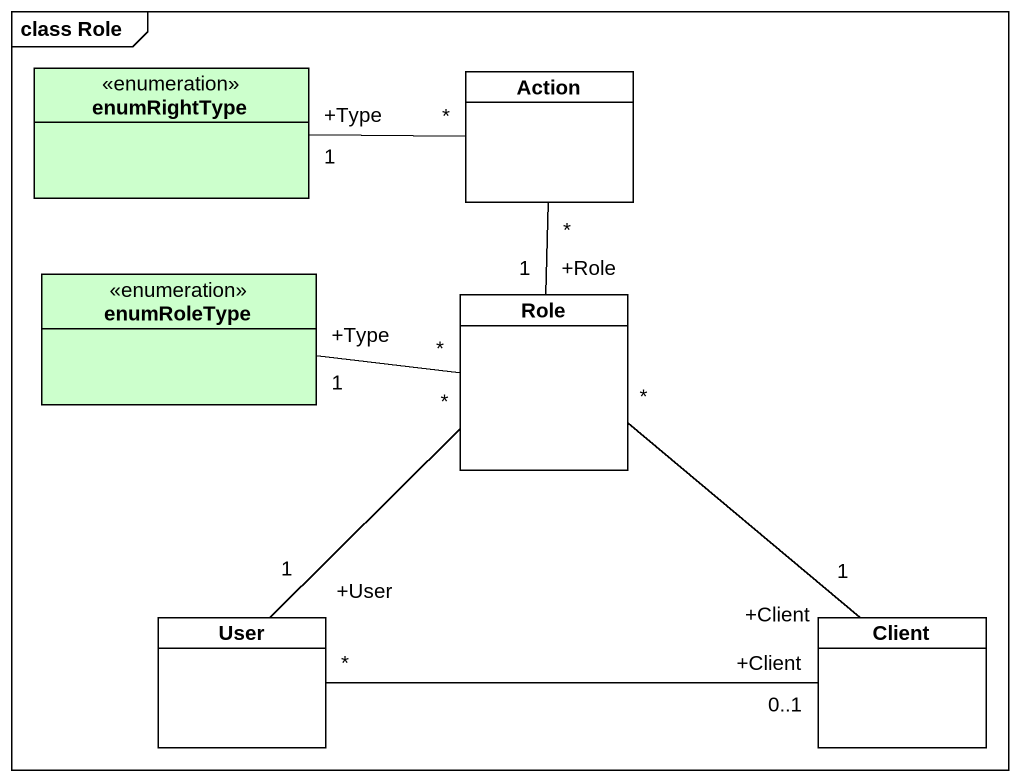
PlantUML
@startuml
mainframe class Role
hide circle
hide empty members
enum enumRightType #CCFFCC
class "Action" as Action_
enum enumRoleType #CCFFCC
class Role
class User
class Client
Action_ "*" -left- "+Type\n1" enumRightType
Action_ "*" -- "+Role\n1" Role
Role "*" -left- "+Type\n1" enumRoleType
Role "*" -- "+User\n1" User
Role "*" -- "+Client\n1" Client
User "*" -right- "+Client\n0..1" Client
@enduml
